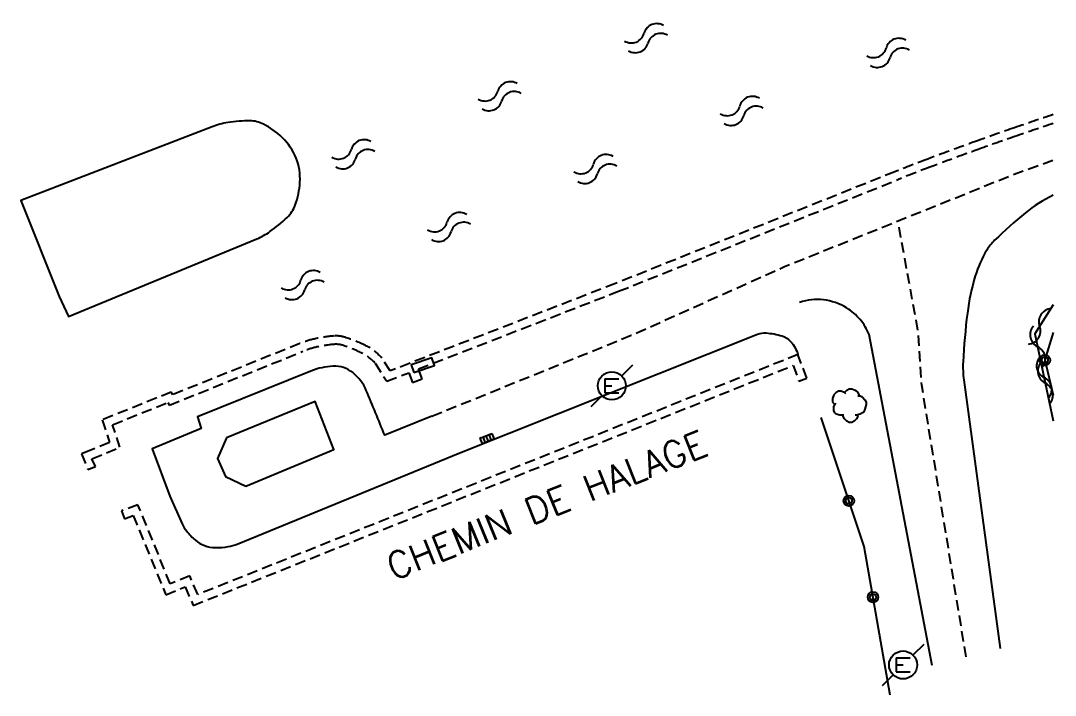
# Model space of a CAD drawing. Header units: millimetres. Extents: x 133017 to 134000, y 130000 to 131000.
# Drawn here: x 133950.82 to 134000.1, y 130210.95 to 130243.11 of the extents above; entities that cross this region are included whole.
import ezdxf
from ezdxf.enums import TextEntityAlignment as Align

# ---------------------------------------------------------------- set-up
doc = ezdxf.new("R2010")
doc.units = ezdxf.units.MM
doc.linetypes.add('DASHED', pattern=[0.75, 0.5, -0.25])
doc.layers.get('0').update_dxf_attribs({"linetype": 'CONTINUOUS'})
for name, color, linetype in [('W0001', 6, 'DASHED'), ('W0008', 7, 'CONTINUOUS'), ('W0112', 1, 'DASHED'), ('W0120', 7, 'CONTINUOUS'), ('W0300', 7, 'CONTINUOUS'), ('W0310', 3, 'CONTINUOUS'), ('W0322', 7, 'CONTINUOUS'), ('W0400', 7, 'CONTINUOUS'), ('W0471', 7, 'CONTINUOUS'), ('W0500', 5, 'DASHED'), ('W0989', 7, 'CONTINUOUS')]:
    doc.layers.add(name, color=color, linetype=linetype)
doc.styles.get("Standard").update_dxf_attribs({"font": 'romans.shx', "width": 0.85})

# ---------------------------------------------------------------- blocks, each defined once
blk = doc.blocks.new('T471')
for p, q in [((0.500001, 0.500001), (1.000002, 1.000002)), ((-0.333334, 0.333334), (-0.333334, -0.333334)), ((-0.333334, 0.333334), (0.333334, 0.333334)), ((-0.333334, 0), (0, 0)), ((-0.333334, -0.333334), (0.333334, -0.333334)), ((-0.500001, -0.500001), (-1.000002, -1.000002))]:
    blk.add_line(p, q)
blk.add_ellipse((0, 0), major_axis=(0.471405, 0.471405), ratio=1, start_param=5.497787144, end_param=11.780972451)
blk = doc.blocks.new('T300')
for p, q in [((-0.8, 0.514), (-0.857, 0.343)), ((-0.686, 0.629), (-0.8, 0.514)), ((-0.571, 0.686), (-0.686, 0.629)), ((-0.457, 0.686), (-0.571, 0.686)), ((-0.286, 0.629), (-0.457, 0.686)), ((-0.286, 0.629), (-0.171, 0.743)), ((-0.229, 0.571), (-0.286, 0.629)), ((-0.171, 0.743), (-0.057, 0.8)), ((-0.057, 0.8), (0.057, 0.8)), ((0.057, 0.8), (0.229, 0.743)), ((0.229, 0.743), (0.343, 0.629)), ((0.343, 0.629), (0.4, 0.514)), ((0.4, 0.514), (0.4, 0.457)), ((-0.857, 0.343), (-0.857, 0.171)), ((-0.857, 0.171), (-0.743, 0.057)), ((-0.8, -0.057), (-0.743, 0.057)), ((-0.743, 0.057), (-0.686, 0.114)), ((0.457, 0.457), (0.343, 0.457)), ((0.571, 0.4), (0.457, 0.457)), ((0.571, 0.4), (0.686, 0.286)), ((0.686, 0.286), (0.743, 0.171)), ((0.743, 0.057), (0.686, -0.171)), ((0.743, 0.171), (0.743, 0.057)), ((-0.8, -0.171), (-0.8, -0.057)), ((-0.8, -0.229), (-0.8, -0.171)), ((-0.743, -0.343), (-0.8, -0.229)), ((-0.686, -0.4), (-0.743, -0.343)), ((-0.514, -0.457), (-0.686, -0.4)), ((-0.4, -0.457), (-0.514, -0.457)), ((-0.4, -0.457), (-0.343, -0.457)), ((-0.343, -0.457), (-0.343, -0.4)), ((-0.343, -0.514), (-0.343, -0.457)), ((0.286, -0.457), (0.229, -0.457)), ((0.457, -0.4), (0.286, -0.457)), ((0.343, -0.514), (0.343, -0.457)), ((0.571, -0.343), (0.457, -0.4)), ((0.629, -0.286), (0.571, -0.343)), ((0.686, -0.171), (0.629, -0.286)), ((-0.286, -0.629), (-0.343, -0.514)), ((-0.171, -0.743), (-0.286, -0.629)), ((-0.057, -0.8), (-0.171, -0.743)), ((0.057, -0.8), (-0.057, -0.8)), ((0.171, -0.743), (0.057, -0.8)), ((0.229, -0.686), (0.171, -0.743)), ((0.286, -0.629), (0.229, -0.686)), ((0.343, -0.514), (0.286, -0.629))]:
    blk.add_line(p, q)
blk = doc.blocks.new('T400')
for p, q in [((-0.15, 0.3), (0.15, 0.3)), ((-0.15, -0.25), (-0.15, 0.3)), ((-0.15, 0.15), (0.15, 0.15)), ((-0.15, 0), (0.15, 0)), ((0.15, 0.3), (0.15, -0.25)), ((-0.15, -0.15), (0.15, -0.15)), ((-0.15, -0.25), (-0.15, -0.3)), ((-0.15, -0.3), (0.15, -0.3)), ((0.15, -0.3), (0.15, -0.25))]:
    blk.add_line(p, q)
blk = doc.blocks.new('t500o')
at = {"color": 0, "linetype": 'Continuous'}
for centre, start, end in [((0.5, -0.125), 36.8699, 143.1301), ((-0.5, 0.625), 216.8699, 323.1301), ((0.5, -0.625), 36.8699, 143.1301), ((-0.5, 0.125), 216.8699, 323.1301)]:
    blk.add_arc(centre, 0.625, start, end, dxfattribs=at)
blk = doc.blocks.new('t322o')
at = {"color": 0, "linetype": 'Continuous'}
for radius in [0.25, 0.15]:
    blk.add_circle((0, 0), radius, dxfattribs=at)
blk = doc.blocks.new('t310o')
at = {"color": 0, "linetype": 'Continuous'}
for centre, start, end in [((-0.5, 0.375), 216.8699, 323.1304), ((0.5, -0.375), 36.8699, 143.1303)]:
    blk.add_arc(centre, 0.625, start, end, dxfattribs=at)

msp = doc.modelspace()

# ---------------------------------------------------------------- linework, layer by layer
at = {"layer": 'W0001', "flags": 128}
for points in [[(133970.406, 130224.258), (133979.901, 130228.111), (133987.202, 130231.386), (133998.131, 130235.788), (134000, 130236.458)], [(133995.848, 130212.778), (133993.737, 130225.728), (133993.571, 130228.251), (133992.601, 130233.561)]]:
    msp.add_lwpolyline(points, dxfattribs=at)
at = {"layer": 'W0008', "flags": 128}
for points in [[(134000, 130234.783, 0.060178), (133998.67, 130233.941, 0.020826), (133997.208, 130232.643, 0.067171), (133996.83, 130232.166, 0.059188), (133996.286, 130230.938, 0.043969), (133995.909, 130229.172, 0.017274), (133995.703, 130226.841, 0.047089), (133995.738, 130225.981), (133997.471, 130213.185)], [(133994.224, 130212.371), (133991.23, 130228.141, 0.079703), (133990.794, 130228.867, 0.079703), (133990.152, 130229.42, 0.109416), (133989.059, 130229.799, 0.109416), (133987.909, 130229.682)]]:
    msp.add_lwpolyline(points, format="xyb", dxfattribs=at)
at = {"layer": 'W0008'}
msp.add_lwpolyline([(133970.406, 130224.258), (133968.153, 130223.344, 0.006001), (133967.275, 130225.486, 0.124673), (133966.633, 130226.331, 0.18036), (133965.7, 130226.637, 0.0863), (133964.637, 130226.407), (133959.229, 130224.217), (133959.418, 130223.672), (133957.076, 130222.704), (133957.924, 130220.438), (133958.511, 130219.122, 0.064342), (133958.726, 130218.769, 0.044898), (133959.136, 130218.343, 0.089623), (133959.574, 130218.083, 0.088625), (133960.08, 130217.991, 0.040837), (133960.703, 130218.04, 0.057442), (133961.131, 130218.16), (133971.731, 130222.506), (133985.918, 130228.159, -0.112029), (133986.322, 130228.223, -0.058474), (133987.084, 130228.081, -0.141772), (133987.499, 130227.807, -0.099713), (133987.84, 130227.196)], format="xyb", dxfattribs=at)
at = {"layer": 'W0008', "flags": 128}
for points in [[(133969.537, 130226.331), (133970.528, 130226.667), (133970.403, 130227.035), (133969.412, 130226.699)], [(133960.623, 130223.23), (133960.19, 130222.243), (133960.569, 130221.372), (133961.536, 130220.927), (133965.724, 130222.662), (133964.835, 130224.96)]]:
    msp.add_lwpolyline(points, close=True, dxfattribs=at)
at = {"layer": 'W0112'}
for points in [[(134000, 130238.632, 0.002195), (133998.151, 130238.004, 0.003245), (133996.446, 130237.404, 0.00352), (133994.024, 130236.514, 0.00543), (133992.459, 130235.908), (133979.149, 130230.581), (133968.41, 130226.41), (133968.022, 130227.02, 0.10251), (133967.238, 130227.627, 0.036708), (133966.261, 130228.017, 0.097006), (133965.732, 130228.078, 0.0344), (133964.841, 130227.945, 0.041652), (133964.109, 130227.718), (133958.065, 130225.28), (133957.99, 130225.404), (133954.697, 130224.078), (133955.047, 130223.001), (133954.074, 130222.604), (133954.074, 130222.604)], [(133954.074, 130222.604), (133953.707, 130222.455), (133954.008, 130221.716), (133954.379, 130221.862), (133954.21, 130222.226), (133955.542, 130222.771), (133955.193, 130223.847), (133957.824, 130224.906), (133957.9, 130224.782), (133964.258, 130227.347, -0.041652), (133964.927, 130227.554, -0.0344), (133965.764, 130227.679, -0.097006), (133966.14, 130227.636, -0.036708), (133967.063, 130227.267, -0.099163), (133967.7, 130226.781), (133968.249, 130225.918), (133969.297, 130226.325), (133969.48, 130225.853), (133969.946, 130226.034), (133969.763, 130226.506), (133979.296, 130230.209), (133992.608, 130235.536, -0.00543), (133994.164, 130236.14, -0.00352), (133996.581, 130237.027, -0.003245), (133998.282, 130237.626, -0.002045), (134000, 130238.21)]]:
    msp.add_lwpolyline(points, format="xyb", dxfattribs=at)
msp.add_lwpolyline([(133955.611, 130219.738), (133955.752, 130219.364), (133956.174, 130219.524), (133957.721, 130215.745), (133958.656, 130216.127), (133959.028, 130215.232), (133987.607, 130226.672), (133987.882, 130225.931), (133988.257, 130226.07), (133987.84, 130227.196), (133959.246, 130215.75), (133958.872, 130216.647), (133957.94, 130216.266), (133956.397, 130220.036)], close=True, dxfattribs=at)
at = {"layer": 'W0120', "flags": 128}
msp.add_lwpolyline([(133952.646, 130229.962), (133953.097, 130229.002), (133962.071, 130232.713, 0.056166), (133962.686, 130233.052, 0.036871), (133963.51, 130233.733, 0.11509), (133963.894, 130234.321, 0.072484), (133964.118, 130235.405, 0.109888), (133963.932, 130236.559, 0.108312), (133963.268, 130237.542, 0.07052), (133962.378, 130238.177, 0.118978), (133961.743, 130238.334, 0.039794), (133960.69, 130238.255, 0.053708), (133959.932, 130238.053), (133950.815, 130234.533)], format="xyb", close=True, dxfattribs=at)
at = {"layer": 'W0310', "flags": 128}
msp.add_lwpolyline([(134000, 130229.56), (133999.126, 130228.184), (134000, 130224.041)], dxfattribs=at)
at = {"layer": 'W0322', "flags": 128}
for points in [[(134000, 130228.249), (133999.594, 130226.946), (134000, 130225.253)], [(133992.232, 130210.949), (133990.989, 130218.04), (133988.939, 130224.198)]]:
    msp.add_lwpolyline(points, dxfattribs=at)

# ---------------------------------------------------------------- block references
at = {"layer": 'W0300'}
msp.add_blockref('T300', (133990.341, 130224.756), dxfattribs=at)
at = {"layer": 'W0310'}
for p, rotation in [((133999.35, 130228.536), 237.5926871219524), ((133999.257, 130227.564), 281.9063975349705), ((133999.567, 130226.096), 281.9063975349705), ((133999.623, 130225.83), 281.9063975349705)]:
    msp.add_blockref('t310o', p, dxfattribs=dict(at, rotation=rotation))
at = {"layer": 'W0322'}
for p, rotation in [((133999.598, 130226.929), 283.4739838227758), ((133990.262, 130220.223), 108.4144541164786), ((133991.412, 130215.628), 99.9367542678546)]:
    msp.add_blockref('t322o', p, dxfattribs=dict(at, rotation=rotation))
at = {"layer": 'W0400', "rotation": 291.7259117836945}
msp.add_blockref('T400', (133973.026, 130223.183), dxfattribs=at)
at = {"layer": 'W0471'}
for p in [(133978.971, 130225.698), (133992.845, 130212.395)]:
    msp.add_blockref('T471', p, dxfattribs=at)
at = {"layer": 'W0500'}
for p, rotation in [((133980.603, 130242.275), 21.65532763211806), ((133992.133, 130241.574), 21.65532763211654), ((133973.633, 130239.507), 21.65532763211806), ((133985.162, 130238.807), 21.65532763211654), ((133966.662, 130236.74), 21.65532763211806), ((133978.192, 130236.039), 21.65532763211654), ((133971.221, 130233.271), 21.65532763211654), ((133964.25, 130230.504), 21.65532763211654)]:
    msp.add_blockref('t500o', p, dxfattribs=dict(at, rotation=rotation))

# ---------------------------------------------------------------- texts
at = {"layer": 'W0989'}
msp.add_text('CHEMIN DE HALAGE', height=1.25, rotation=21.825, dxfattribs=at).set_placement((133975.872, 130220.016), align=Align.MIDDLE)

doc.saveas('drawing.dxf')
